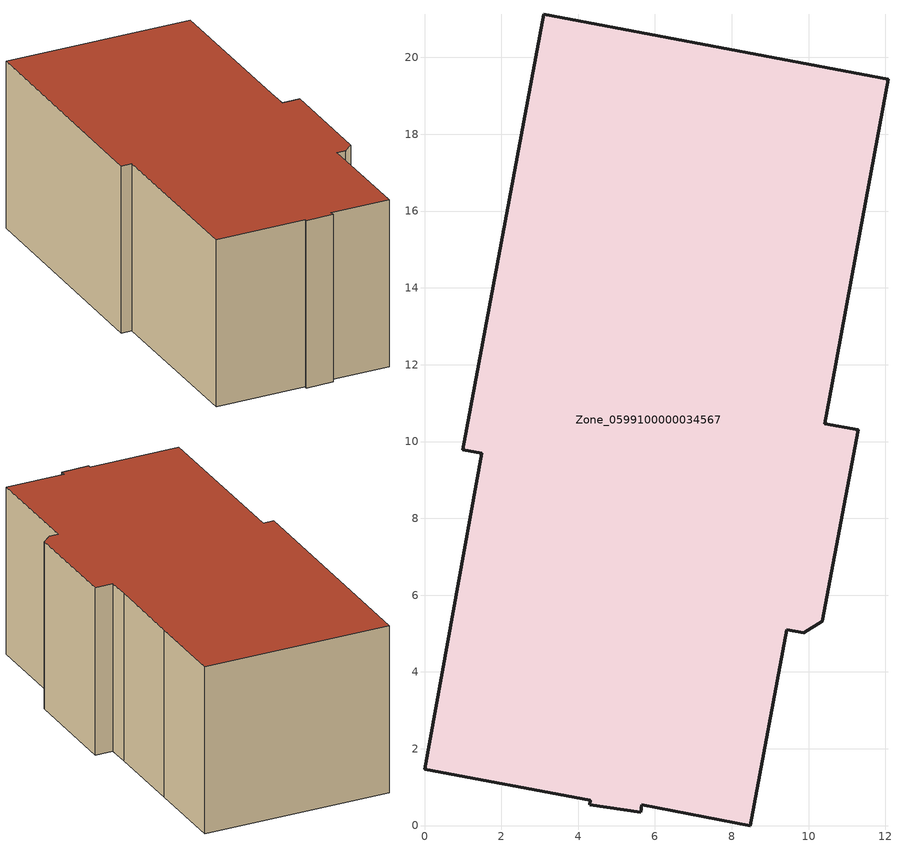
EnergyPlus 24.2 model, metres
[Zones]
Zone_0599100000034567
 floor ground (C_G): 10.42,10.46 11.29,10.3 10.36,5.32 9.87,5.02 9.43,5.1 8.48,0 5.66,0.54 5.63,0.34 4.3,0.54 4.31,0.67 0,1.47 1.49,9.7 0.99,9.79 3.11,21.12 12.07,19.43 11.34,15.48 10.61,11.51 z0
 wall outside (C_F): 5.63,0.34 5.66,0.54 8.48,0 9.43,5.1 9.87,5.02 10.36,5.32 11.29,10.3 10.42,10.46 10.61,11.51 11.34,15.48 12.07,19.43 3.11,21.12 0.99,9.79 1.49,9.7 0,1.47 4.31,0.67 4.3,0.54 5.63,0.34 z0:8.31
 roof outside (C_R): 11.29,10.3 10.42,10.46 10.61,11.51 11.34,15.48 12.07,19.43 3.11,21.12 0.99,9.79 1.49,9.7 0,1.47 4.31,0.67 4.3,0.54 5.63,0.34 5.66,0.54 8.48,0 9.43,5.1 9.87,5.02 10.36,5.32 z8.31
[BUILDING]
Pand.0599100000034567: North Axis=0; Terrain=City; Loads Convergence Tolerance Value=0.04; Temperature Convergence Tolerance Value=0.4; Solar Distribution=FullExterior; Maximum Number of Warmup Days=25; Minimum Number of Warmup Days=1
[Site:Location]
Rotterdam.The.Hague.AP_ZH_NLD Design_Conditions: Latitude=51.96; Longitude=4.45; Time Zone=1; Elevation=-4.5
[SITE:GROUNDTEMPERATURE:BUILDINGSURFACE]
18, 18, 18, 18, 18, 18, 18, 18, 18, 18, 18, 18
[MATERIAL] Thermal Absorptance=0.9; Solar Absorptance=0.7; Visible Absorptance=0.7
Name | Roughness | Thickness | Conductivity | Density | Specific Heat
G.D.1975-1991 | MediumSmooth | 0.15 | 0.288461 | 540 | 1210
F.D.1975-1991 | Rough | 0.3 | 0.230769 | 1920 | 840
R.D.1975-1991 | MediumRough | 0.2 | 0.153846 | 1500 | 1000
[CONSTRUCTION]
C_G: G.D.1975-1991
C_F: F.D.1975-1991
C_R: R.D.1975-1991
[ZONE]
Zone_0599100000034567: Type=1; Multiplier=1; Ceiling Height=Autocalculate; Volume=Autocalculate; Floor Area=autocalculate; Part of Total Floor Area=Yes
[ZONEINFILTRATION:DESIGNFLOWRATE]
Infil_Zone_0599100000034567: Zone or ZoneList or Space or SpaceList=Zone_0599100000034567; Schedule=AlwaysOn; Design Flow Rate Calculation Method=Flow/Area; Flow Rate per Floor Area=0.0042; Constant Term Coefficient=1; Temperature Term Coefficient=0; Velocity Term Coefficient=0; Velocity Squared Term Coefficient=0
[HVACTEMPLATE:ZONE:IDEALLOADSAIRSYSTEM]
Zone_0599100000034567: Maximum Heating Supply Air Temperature=50; Minimum Cooling Supply Air Temperature=13; Maximum Heating Supply Air Humidity Ratio=0.0156; Minimum Cooling Supply Air Humidity Ratio=0.0077; Heating Limit=NoLimit; Cooling Limit=NoLimit; Dehumidification Control Type=ConstantSensibleHeatRatio; Cooling Sensible Heat Ratio=0.7; Dehumidification Setpoint=60; Humidification Control Type=None; Humidification Setpoint=30; Outdoor Air Method=None; Outdoor Air Flow Rate per Person=0.00944; Outdoor Air Flow Rate per Zone Floor Area=0; Outdoor Air Flow Rate per Zone=0; Demand Controlled Ventilation Type=None; Outdoor Air Economizer Type=NoEconomizer; Heat Recovery Type=None; Sensible Heat Recovery Effectiveness=0.7; Latent Heat Recovery Effectiveness=0.65
[ZONECONTROL:THERMOSTAT]
ThermostatControl_Zone_0599100000034567: Zone or ZoneList=Zone_0599100000034567; Control Type Schedule=DualSetpointControlType; Control 1=Thermostat_Zone_0599100000034567; Temperature Difference Between Cutout And Setpoint=0
[THERMOSTATSETPOINT:DUALSETPOINT]
Thermostat_Zone_0599100000034567: Heating Setpoint Temperature Schedule=HeatingSetpoint_Zone_0599100000034567; Cooling Setpoint Temperature Schedule=CoolingSetpoint_Zone_0599100000034567
[SCHEDULE:COMPACT]
HeatingSetpoint_Zone_0599100000034567: Through: 12/31, For: AllDays, Until: 24:00, 21
CoolingSetpoint_Zone_0599100000034567: Through: 12/31, For: AllDays, Until: 24:00, 24
DualSetpointControlType: Through: 12/31, For: AllDays, Until: 24:00, 4
AlwaysOn: Through: 12/31, For: AllDays, Until: 24:00, 1
